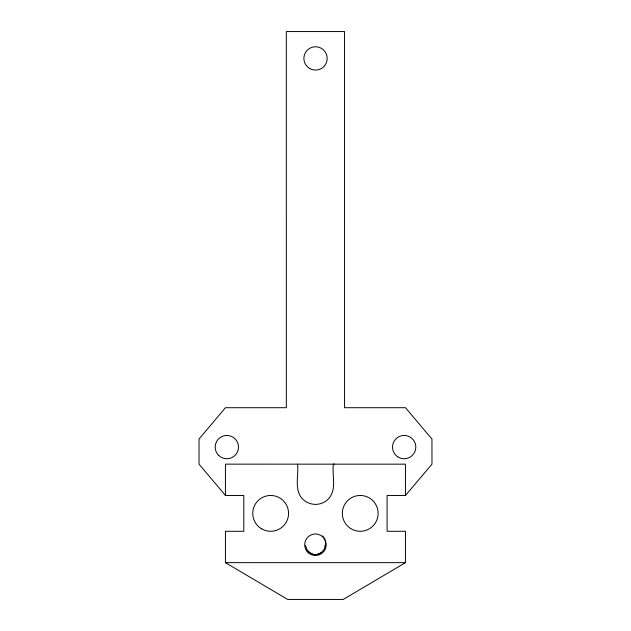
<?xml version="1.0" encoding="UTF-8"?>
<svg xmlns="http://www.w3.org/2000/svg" width="631" height="631" viewBox="0 0 631 631"><rect width="100%" height="100%" fill="white"/><g stroke="black" fill="none" stroke-linecap="round" stroke-linejoin="round"><path stroke-width="0.95" d="M297.532 464.156C298.96 475.443 293.667 489.987 302.777 499.176C306.106 502.552 310.744 504.295 315.445 504.421C320.95 504.366 326.337 501.842 329.682 497.433C336.678 487.897 331.914 474.946 333.357 464.156L334.509 464.156M306.981 550.808A10.751 10.751 0 0 0 311.02 553.529C317.172 557.512 325.809 550.469 325.194 545.287M405.457 495.461L431.983 464.156L431.935 439.05L405.457 407.705L344.565 407.713L344.542 31.55L286.324 31.55L286.348 407.713L225.433 407.713L199.017 439.066L199.017 464.14L225.433 495.461L243.795 495.461L243.795 531.286L225.433 531.286L225.433 562.655L287.681 599.45L343.209 599.45L405.457 562.655L405.457 531.286L387.095 531.286L387.095 495.461L405.457 495.461L405.457 464.164L225.433 464.148L225.433 495.461M318.497 554.073L320.856 552.961M305.365 545.294L307.21 550.129L311.02 553.529A9.851 9.851 0 0 0 318.537 554.073M225.433 562.655L405.457 562.655M322.417 535.853A10.751 10.751 0 0 1 325.091 546.722M309.703 68.503A11.642 11.642 0 0 0 327.173 58.423A11.642 11.642 0 0 0 309.703 48.335A11.642 11.642 0 0 0 309.703 68.503M397.767 456.828A11.642 11.642 0 0 0 415.797 447.805A11.642 11.642 0 0 0 398.966 436.691A11.642 11.642 0 0 0 397.767 456.828M218.768 455.495A11.642 11.642 0 0 0 238.147 449.903A11.642 11.642 0 0 0 223.619 435.918A11.642 11.642 0 0 0 218.768 455.495M261.699 528.881A17.913 17.913 0 0 0 288.572 513.389A17.913 17.913 0 0 0 261.715 497.859A17.913 17.913 0 0 0 261.699 528.881M350.568 528.462A17.913 17.913 0 0 0 378.119 514.194A17.913 17.913 0 0 0 351.988 497.473A17.913 17.913 0 0 0 350.568 528.462M308.291 552.748A10.751 10.751 0 0 0 325.967 546.903A10.751 10.751 0 0 0 312.069 534.52A10.751 10.751 0 0 0 308.291 552.748"/></g></svg>
